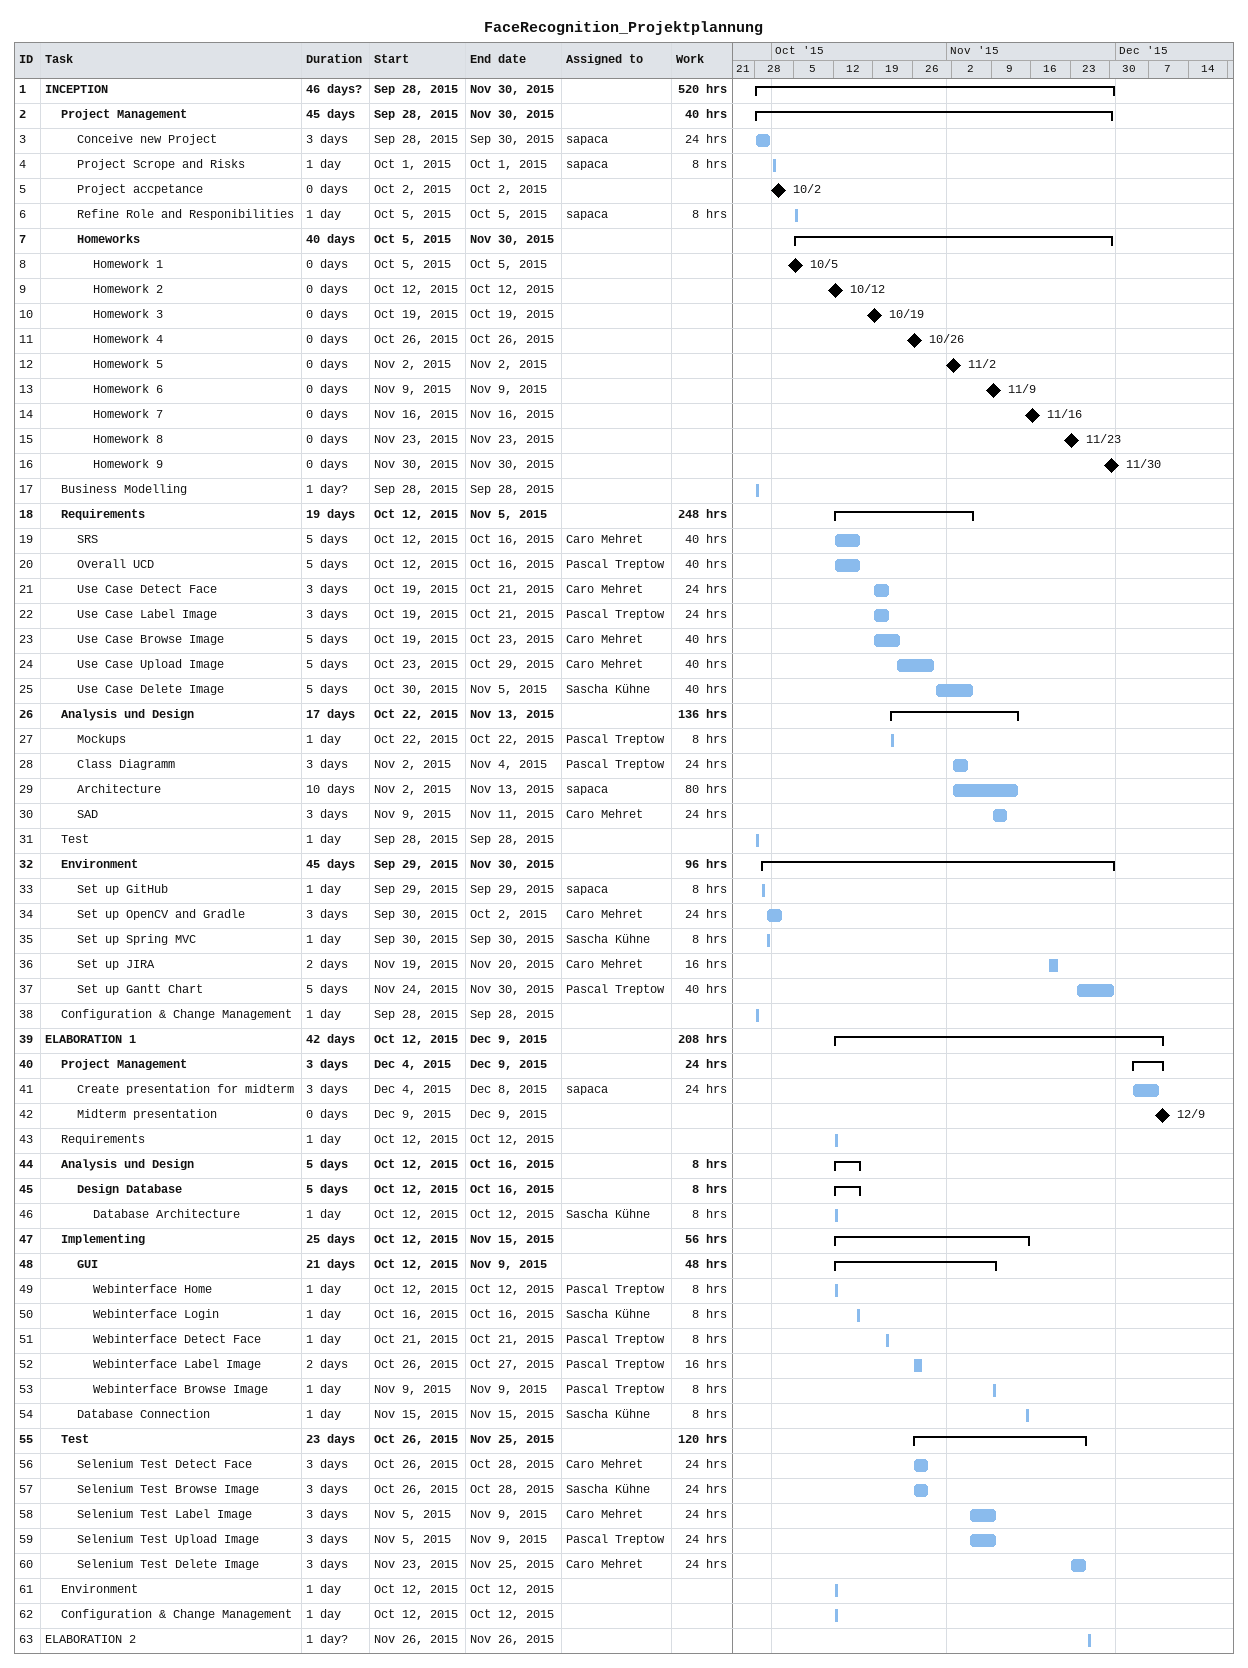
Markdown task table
FaceRecognition_Projektplannung

| ID | Level | Task | Duration | Start | Finish | Resources | Work (h) |
|---|---|---|---|---|---|---|---|
| 1 | 1 | **INCEPTION** | 46d? | 2015-09-28 | 2015-11-30 |  | 520 |
| 2 | 2 | **Project Management** | 45d | 2015-09-28 | 2015-11-30 |  | 40 |
| 3 | 3 | Conceive new Project | 3d | 2015-09-28 | 2015-09-30 | sapaca | 24 |
| 4 | 3 | Project Scrope and Risks | 1d | 2015-10-01 | 2015-10-01 | sapaca | 8 |
| 5 | 3 | Project accpetance | 0d | 2015-10-02 | 2015-10-02 |  |  |
| 6 | 3 | Refine Role and Responibilities | 1d | 2015-10-05 | 2015-10-05 | sapaca | 8 |
| 7 | 3 | **Homeworks** | 40d | 2015-10-05 | 2015-11-30 |  |  |
| 8 | 4 | Homework 1 | 0d | 2015-10-05 | 2015-10-05 |  |  |
| 9 | 4 | Homework 2 | 0d | 2015-10-12 | 2015-10-12 |  |  |
| 10 | 4 | Homework 3 | 0d | 2015-10-19 | 2015-10-19 |  |  |
| 11 | 4 | Homework 4 | 0d | 2015-10-26 | 2015-10-26 |  |  |
| 12 | 4 | Homework 5 | 0d | 2015-11-02 | 2015-11-02 |  |  |
| 13 | 4 | Homework 6 | 0d | 2015-11-09 | 2015-11-09 |  |  |
| 14 | 4 | Homework 7 | 0d | 2015-11-16 | 2015-11-16 |  |  |
| 15 | 4 | Homework 8 | 0d | 2015-11-23 | 2015-11-23 |  |  |
| 16 | 4 | Homework 9 | 0d | 2015-11-30 | 2015-11-30 |  |  |
| 17 | 2 | Business Modelling | 1d? | 2015-09-28 | 2015-09-28 |  |  |
| 18 | 2 | **Requirements** | 19d | 2015-10-12 | 2015-11-05 |  | 248 |
| 19 | 3 | SRS | 5d | 2015-10-12 | 2015-10-16 | Caro Mehret | 40 |
| 20 | 3 | Overall UCD | 5d | 2015-10-12 | 2015-10-16 | Pascal Treptow | 40 |
| 21 | 3 | Use Case Detect Face | 3d | 2015-10-19 | 2015-10-21 | Caro Mehret | 24 |
| 22 | 3 | Use Case Label Image | 3d | 2015-10-19 | 2015-10-21 | Pascal Treptow | 24 |
| 23 | 3 | Use Case Browse Image | 5d | 2015-10-19 | 2015-10-23 | Caro Mehret | 40 |
| 24 | 3 | Use Case Upload Image | 5d | 2015-10-23 | 2015-10-29 | Caro Mehret | 40 |
| 25 | 3 | Use Case Delete Image | 5d | 2015-10-30 | 2015-11-05 | Sascha Kühne | 40 |
| 26 | 2 | **Analysis und Design** | 17d | 2015-10-22 | 2015-11-13 |  | 136 |
| 27 | 3 | Mockups | 1d | 2015-10-22 | 2015-10-22 | Pascal Treptow | 8 |
| 28 | 3 | Class Diagramm | 3d | 2015-11-02 | 2015-11-04 | Pascal Treptow | 24 |
| 29 | 3 | Architecture | 10d | 2015-11-02 | 2015-11-13 | sapaca | 80 |
| 30 | 3 | SAD | 3d | 2015-11-09 | 2015-11-11 | Caro Mehret | 24 |
| 31 | 2 | Test | 1d | 2015-09-28 | 2015-09-28 |  |  |
| 32 | 2 | **Environment** | 45d | 2015-09-29 | 2015-11-30 |  | 96 |
| 33 | 3 | Set up GitHub | 1d | 2015-09-29 | 2015-09-29 | sapaca | 8 |
| 34 | 3 | Set up OpenCV and Gradle | 3d | 2015-09-30 | 2015-10-02 | Caro Mehret | 24 |
| 35 | 3 | Set up Spring MVC | 1d | 2015-09-30 | 2015-09-30 | Sascha Kühne | 8 |
| 36 | 3 | Set up JIRA | 2d | 2015-11-19 | 2015-11-20 | Caro Mehret | 16 |
| 37 | 3 | Set up Gantt Chart | 5d | 2015-11-24 | 2015-11-30 | Pascal Treptow | 40 |
| 38 | 2 | Configuration & Change Management | 1d | 2015-09-28 | 2015-09-28 |  |  |
| 39 | 1 | **ELABORATION 1** | 42d | 2015-10-12 | 2015-12-09 |  | 208 |
| 40 | 2 | **Project Management** | 3d | 2015-12-04 | 2015-12-09 |  | 24 |
| 41 | 3 | Create presentation for midterm | 3d | 2015-12-04 | 2015-12-08 | sapaca | 24 |
| 42 | 3 | Midterm presentation | 0d | 2015-12-09 | 2015-12-09 |  |  |
| 43 | 2 | Requirements | 1d | 2015-10-12 | 2015-10-12 |  |  |
| 44 | 2 | **Analysis und Design** | 5d | 2015-10-12 | 2015-10-16 |  | 8 |
| 45 | 3 | **Design Database** | 5d | 2015-10-12 | 2015-10-16 |  | 8 |
| 46 | 4 | Database Architecture | 1d | 2015-10-12 | 2015-10-12 | Sascha Kühne | 8 |
| 47 | 2 | **Implementing** | 25d | 2015-10-12 | 2015-11-15 |  | 56 |
| 48 | 3 | **GUI** | 21d | 2015-10-12 | 2015-11-09 |  | 48 |
| 49 | 4 | Webinterface Home | 1d | 2015-10-12 | 2015-10-12 | Pascal Treptow | 8 |
| 50 | 4 | Webinterface Login | 1d | 2015-10-16 | 2015-10-16 | Sascha Kühne | 8 |
| 51 | 4 | Webinterface Detect Face | 1d | 2015-10-21 | 2015-10-21 | Pascal Treptow | 8 |
| 52 | 4 | Webinterface Label Image | 2d | 2015-10-26 | 2015-10-27 | Pascal Treptow | 16 |
| 53 | 4 | Webinterface Browse Image | 1d | 2015-11-09 | 2015-11-09 | Pascal Treptow | 8 |
| 54 | 3 | Database Connection | 1d | 2015-11-15 | 2015-11-15 | Sascha Kühne | 8 |
| 55 | 2 | **Test** | 23d | 2015-10-26 | 2015-11-25 |  | 120 |
| 56 | 3 | Selenium Test Detect Face | 3d | 2015-10-26 | 2015-10-28 | Caro Mehret | 24 |
| 57 | 3 | Selenium Test Browse Image | 3d | 2015-10-26 | 2015-10-28 | Sascha Kühne | 24 |
| 58 | 3 | Selenium Test Label Image | 3d | 2015-11-05 | 2015-11-09 | Caro Mehret | 24 |
| 59 | 3 | Selenium Test Upload Image | 3d | 2015-11-05 | 2015-11-09 | Pascal Treptow | 24 |
| 60 | 3 | Selenium Test Delete Image | 3d | 2015-11-23 | 2015-11-25 | Caro Mehret | 24 |
| 61 | 2 | Environment | 1d | 2015-10-12 | 2015-10-12 |  |  |
| 62 | 2 | Configuration & Change Management | 1d | 2015-10-12 | 2015-10-12 |  |  |
| 63 | 1 | ELABORATION 2 | 1d? | 2015-11-26 | 2015-11-26 |  |  |
